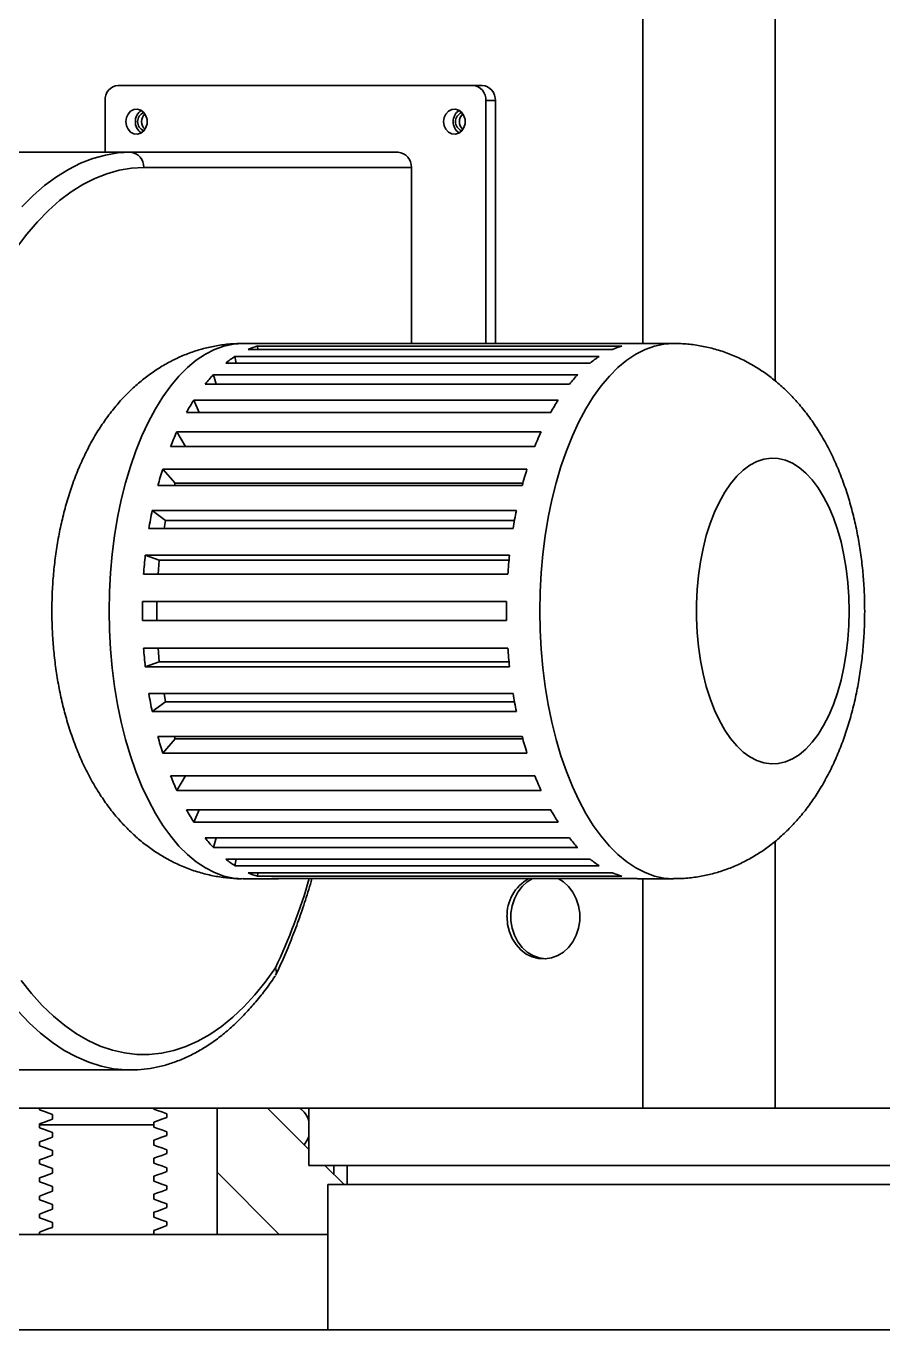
# Model space of a CAD drawing. Header units: millimetres. Extents: x -1052 to 3351, y 0 to 2015.
# Drawn here: x -366.35 to -363.04, y 1689.81 to 1694.85 of the extents above; entities that cross this region are included whole.
import ezdxf

# ---------------------------------------------------------------- set-up
doc = ezdxf.new("R2010")
doc.units = ezdxf.units.MM

msp = doc.modelspace()

# ---------------------------------------------------------------- linework, layer by layer
at = {"color": 7, "linetype": 'Continuous', "lineweight": 35}
for p, q in [((-363.9674, 1693.6227), (-363.9674, 1696.8769)), ((-363.9674, 1693.6227), (-363.9674, 1696.8769)), ((-363.4548, 1693.4772), (-363.4548, 1696.8769)), ((-363.4548, 1693.4772), (-363.4548, 1696.8769)), ((-365.9963, 1694.6212), (-364.6257, 1694.6212)), ((-365.9963, 1694.6212), (-364.6257, 1694.6212)), ((-364.6257, 1694.6212), (-364.5887, 1694.6212)), ((-364.6257, 1694.6212), (-364.5887, 1694.6212)), ((-366.0476, 1694.3623), (-366.0476, 1694.562)), ((-366.0476, 1694.3623), (-366.0476, 1694.562)), ((-364.5744, 1694.562), (-364.5744, 1693.6221)), ((-364.5374, 1694.562), (-364.5744, 1694.562)), ((-364.5744, 1694.562), (-364.5744, 1693.6221)), ((-364.5374, 1694.562), (-364.5744, 1694.562)), ((-364.5374, 1694.562), (-364.5374, 1693.6221)), ((-364.5374, 1694.562), (-364.5374, 1693.6221)), ((-366.7435, 1694.3623), (-365.9493, 1694.3623)), ((-366.7435, 1694.3623), (-365.9493, 1694.3623)), ((-365.9493, 1694.3623), (-364.9139, 1694.3623)), ((-365.9493, 1694.3623), (-364.9139, 1694.3623)), ((-364.8627, 1694.3032), (-365.8981, 1694.3032)), ((-364.8627, 1694.3032), (-365.8981, 1694.3032)), ((-364.8627, 1693.6221), (-364.8627, 1694.3032)), ((-364.8627, 1693.6221), (-364.8627, 1694.3032)), ((-365.3857, 1693.6227), (-365.5138, 1693.6227)), ((-365.3857, 1693.6227), (-365.5138, 1693.6227)), ((-364.0846, 1693.5999), (-365.4937, 1693.5999)), ((-364.0846, 1693.5999), (-365.4937, 1693.5999)), ((-365.4573, 1693.6128), (-364.0482, 1693.6128)), ((-365.4562, 1693.5999), (-365.4573, 1693.6128)), ((-365.4573, 1693.6128), (-364.0482, 1693.6128)), ((-365.4562, 1693.5999), (-365.4573, 1693.6128)), ((-363.9951, 1693.6221), (-365.4042, 1693.6221)), ((-363.9951, 1693.6221), (-365.4042, 1693.6221)), ((-363.8485, 1693.6227), (-363.9766, 1693.6227)), ((-363.8485, 1693.6227), (-363.9766, 1693.6227)), ((-364.1709, 1693.547), (-365.58, 1693.547)), ((-364.1709, 1693.547), (-365.58, 1693.547)), ((-365.5453, 1693.5723), (-364.1362, 1693.5723)), ((-365.5407, 1693.547), (-365.5453, 1693.5723)), ((-365.5453, 1693.5723), (-364.1362, 1693.5723)), ((-365.5407, 1693.547), (-365.5453, 1693.5723)), ((-365.6284, 1693.5019), (-364.2192, 1693.5019)), ((-365.6177, 1693.465), (-365.6284, 1693.5019)), ((-365.6284, 1693.5019), (-364.2192, 1693.5019)), ((-365.6177, 1693.465), (-365.6284, 1693.5019)), ((-364.2513, 1693.465), (-365.6604, 1693.465)), ((-364.2513, 1693.465), (-365.6604, 1693.465)), ((-365.7041, 1693.4038), (-364.295, 1693.4038)), ((-365.6841, 1693.3562), (-365.7041, 1693.4038)), ((-365.7041, 1693.4038), (-364.295, 1693.4038)), ((-365.6841, 1693.3562), (-365.7041, 1693.4038)), ((-364.3233, 1693.3562), (-365.7324, 1693.3562)), ((-364.3233, 1693.3562), (-365.7324, 1693.3562)), ((-365.7701, 1693.2808), (-364.361, 1693.2808)), ((-365.7364, 1693.2241), (-365.7701, 1693.2808)), ((-365.7701, 1693.2808), (-364.361, 1693.2808)), ((-365.7364, 1693.2241), (-365.7701, 1693.2808)), ((-364.3848, 1693.2241), (-365.7939, 1693.2241)), ((-364.3848, 1693.2241), (-365.7939, 1693.2241)), ((-365.8245, 1693.1367), (-364.4154, 1693.1367)), ((-365.7768, 1693.0816), (-365.8245, 1693.1367)), ((-365.8245, 1693.1367), (-364.4154, 1693.1367)), ((-365.7768, 1693.0816), (-365.8245, 1693.1367)), ((-364.4339, 1693.0727), (-365.843, 1693.0727)), ((-364.4339, 1693.0727), (-365.843, 1693.0727)), ((-365.7768, 1693.0816), (-365.7793, 1693.0727)), ((-365.7768, 1693.0816), (-365.7793, 1693.0727)), ((-364.4315, 1693.0816), (-365.7768, 1693.0816)), ((-364.4315, 1693.0816), (-365.7768, 1693.0816)), ((-365.8655, 1692.976), (-364.4564, 1692.976)), ((-365.8137, 1692.9383), (-365.8655, 1692.976)), ((-365.8655, 1692.976), (-364.4564, 1692.976)), ((-365.8137, 1692.9383), (-365.8655, 1692.976)), ((-365.8137, 1692.9383), (-365.8195, 1692.9065)), ((-365.8137, 1692.9383), (-365.8195, 1692.9065)), ((-364.4636, 1692.9383), (-365.8137, 1692.9383)), ((-364.4636, 1692.9383), (-365.8137, 1692.9383)), ((-364.4691, 1692.9065), (-365.8782, 1692.9065)), ((-364.4691, 1692.9065), (-365.8782, 1692.9065)), ((-365.892, 1692.8034), (-364.4829, 1692.8034)), ((-365.8377, 1692.7843), (-365.892, 1692.8034)), ((-365.892, 1692.8034), (-364.4829, 1692.8034)), ((-365.8377, 1692.7843), (-365.892, 1692.8034)), ((-365.8377, 1692.7843), (-365.8424, 1692.7306)), ((-365.8377, 1692.7843), (-365.8424, 1692.7306)), ((-364.4848, 1692.7843), (-365.8377, 1692.7843)), ((-364.4848, 1692.7843), (-365.8377, 1692.7843)), ((-364.4893, 1692.7306), (-365.8984, 1692.7306)), ((-364.4893, 1692.7306), (-365.8984, 1692.7306)), ((-365.9031, 1692.6243), (-364.494, 1692.6243)), ((-365.9031, 1692.6243), (-364.494, 1692.6243)), ((-365.8479, 1692.6243), (-365.8479, 1692.5503)), ((-365.8479, 1692.6243), (-365.8479, 1692.5503)), ((-364.494, 1692.5503), (-365.9031, 1692.5503)), ((-364.494, 1692.5503), (-365.9031, 1692.5503)), ((-365.8984, 1692.444), (-364.4893, 1692.444)), ((-365.8984, 1692.444), (-364.4893, 1692.444)), ((-365.8424, 1692.444), (-365.8377, 1692.3904)), ((-365.8424, 1692.444), (-365.8377, 1692.3904)), ((-365.8377, 1692.3904), (-365.892, 1692.3712)), ((-365.8377, 1692.3904), (-365.892, 1692.3712)), ((-364.4829, 1692.3712), (-365.892, 1692.3712)), ((-364.4829, 1692.3712), (-365.892, 1692.3712)), ((-365.8377, 1692.3904), (-364.4848, 1692.3904)), ((-365.8377, 1692.3904), (-364.4848, 1692.3904)), ((-365.8782, 1692.2681), (-364.4691, 1692.2681)), ((-365.8782, 1692.2681), (-364.4691, 1692.2681)), ((-365.8195, 1692.2681), (-365.8137, 1692.2364)), ((-365.8195, 1692.2681), (-365.8137, 1692.2364)), ((-365.8137, 1692.2364), (-365.8655, 1692.1986)), ((-365.8137, 1692.2364), (-365.8655, 1692.1986)), ((-365.8137, 1692.2364), (-364.4636, 1692.2364)), ((-365.8137, 1692.2364), (-364.4636, 1692.2364)), ((-364.4564, 1692.1986), (-365.8655, 1692.1986)), ((-364.4564, 1692.1986), (-365.8655, 1692.1986)), ((-365.843, 1692.102), (-364.4339, 1692.102)), ((-365.843, 1692.102), (-364.4339, 1692.102)), ((-365.7768, 1692.093), (-365.8245, 1692.0379)), ((-365.7768, 1692.093), (-365.8245, 1692.0379)), ((-365.7793, 1692.102), (-365.7768, 1692.093)), ((-365.7793, 1692.102), (-365.7768, 1692.093)), ((-365.7768, 1692.093), (-364.4315, 1692.093)), ((-365.7768, 1692.093), (-364.4315, 1692.093)), ((-364.4154, 1692.0379), (-365.8245, 1692.0379)), ((-364.4154, 1692.0379), (-365.8245, 1692.0379)), ((-365.7939, 1691.9505), (-364.3848, 1691.9505)), ((-365.7939, 1691.9505), (-364.3848, 1691.9505)), ((-365.7364, 1691.9505), (-365.7701, 1691.8938)), ((-365.7364, 1691.9505), (-365.7701, 1691.8938)), ((-364.361, 1691.8938), (-365.7701, 1691.8938)), ((-364.361, 1691.8938), (-365.7701, 1691.8938)), ((-365.7324, 1691.8184), (-364.3233, 1691.8184)), ((-365.7324, 1691.8184), (-364.3233, 1691.8184)), ((-365.6841, 1691.8184), (-365.7041, 1691.7709)), ((-365.6841, 1691.8184), (-365.7041, 1691.7709)), ((-364.295, 1691.7709), (-365.7041, 1691.7709)), ((-364.295, 1691.7709), (-365.7041, 1691.7709)), ((-365.6604, 1691.7097), (-364.2513, 1691.7097)), ((-365.6604, 1691.7097), (-364.2513, 1691.7097)), ((-365.6177, 1691.7097), (-365.6284, 1691.6727)), ((-365.6177, 1691.7097), (-365.6284, 1691.6727)), ((-364.2192, 1691.6727), (-365.6284, 1691.6727)), ((-364.2192, 1691.6727), (-365.6284, 1691.6727)), ((-363.4548, 1690.6644), (-363.4548, 1691.6974)), ((-363.4548, 1690.6644), (-363.4548, 1691.6974)), ((-365.58, 1691.6276), (-364.1709, 1691.6276)), ((-365.58, 1691.6276), (-364.1709, 1691.6276)), ((-365.5407, 1691.6276), (-365.5453, 1691.6023)), ((-365.5407, 1691.6276), (-365.5453, 1691.6023)), ((-364.1362, 1691.6023), (-365.5453, 1691.6023)), ((-364.1362, 1691.6023), (-365.5453, 1691.6023)), ((-365.4937, 1691.5747), (-364.0846, 1691.5747)), ((-365.4937, 1691.5747), (-364.0846, 1691.5747)), ((-365.4562, 1691.5747), (-365.4573, 1691.5618)), ((-365.4562, 1691.5747), (-365.4573, 1691.5618)), ((-364.0482, 1691.5618), (-365.4573, 1691.5618)), ((-364.0482, 1691.5618), (-365.4573, 1691.5618)), ((-365.5138, 1691.5519), (-365.3857, 1691.5519)), ((-365.5138, 1691.5519), (-365.3857, 1691.5519)), ((-365.4042, 1691.5525), (-363.9951, 1691.5525)), ((-365.4042, 1691.5525), (-363.9951, 1691.5525)), ((-363.9766, 1691.5519), (-363.8485, 1691.5519)), ((-363.9766, 1691.5519), (-363.8485, 1691.5519)), ((-363.9674, 1690.6644), (-363.9674, 1691.5519)), ((-363.9674, 1690.6644), (-363.9674, 1691.5519)), ((-366.7435, 1690.8123), (-365.9493, 1690.8123)), ((-366.7435, 1690.8123), (-365.9493, 1690.8123)), ((-363.9674, 1690.6644), (-366.5807, 1690.6644)), ((-363.9674, 1690.6644), (-366.5807, 1690.6644)), ((-366.3014, 1690.6584), (-366.3014, 1690.6644)), ((-366.3014, 1690.6584), (-366.3014, 1690.6644)), ((-365.8583, 1690.6644), (-365.8583, 1690.6609)), ((-365.8583, 1690.6644), (-365.8583, 1690.6609)), ((-365.6142, 1690.1762), (-365.6142, 1690.6644)), ((-365.6142, 1690.1762), (-365.6142, 1690.6644)), ((-365.4186, 1690.6644), (-365.2592, 1690.505)), ((-365.4186, 1690.6644), (-365.2592, 1690.505)), ((-365.4153, 1690.6644), (-365.4172, 1690.6629)), ((-365.4153, 1690.6644), (-365.4172, 1690.6629)), ((-365.2592, 1690.6644), (-365.2592, 1690.4425)), ((-365.2592, 1690.6644), (-365.2592, 1690.4425)), ((-363.4548, 1690.6644), (-363.9674, 1690.6644)), ((-363.4548, 1690.6644), (-363.9674, 1690.6644)), ((-361.9845, 1690.6644), (-363.4548, 1690.6644)), ((-361.9845, 1690.6644), (-363.4548, 1690.6644)), ((-366.3014, 1690.5887), (-366.3014, 1690.6033)), ((-366.3014, 1690.5887), (-366.3014, 1690.6033)), ((-366.2515, 1690.6215), (-366.2515, 1690.6402)), ((-366.2515, 1690.6215), (-366.2515, 1690.6402)), ((-365.8583, 1690.6099), (-365.8583, 1690.5912)), ((-365.8583, 1690.6099), (-365.8583, 1690.5912)), ((-365.8084, 1690.6428), (-365.8084, 1690.6281)), ((-365.8084, 1690.6428), (-365.8084, 1690.6281)), ((-365.8583, 1690.6001), (-366.3014, 1690.6001)), ((-365.8583, 1690.6001), (-366.3014, 1690.6001)), ((-366.2515, 1690.5518), (-366.2515, 1690.5705)), ((-366.2515, 1690.5518), (-366.2515, 1690.5705)), ((-365.8084, 1690.5731), (-365.8084, 1690.5584)), ((-365.8084, 1690.5731), (-365.8084, 1690.5584)), ((-366.3014, 1690.519), (-366.3014, 1690.5336)), ((-366.3014, 1690.519), (-366.3014, 1690.5336)), ((-366.2515, 1690.4821), (-366.2515, 1690.5008)), ((-366.2515, 1690.4821), (-366.2515, 1690.5008)), ((-365.8583, 1690.5402), (-365.8583, 1690.5215)), ((-365.8583, 1690.5402), (-365.8583, 1690.5215)), ((-365.8084, 1690.5034), (-365.8084, 1690.4887)), ((-365.8084, 1690.5034), (-365.8084, 1690.4887)), ((-366.3014, 1690.4492), (-366.3014, 1690.4639)), ((-366.3014, 1690.4492), (-366.3014, 1690.4639)), ((-365.8583, 1690.4705), (-365.8583, 1690.4518)), ((-365.8583, 1690.4705), (-365.8583, 1690.4518)), ((-366.2515, 1690.4124), (-366.2515, 1690.4311)), ((-366.2515, 1690.4124), (-366.2515, 1690.4311)), ((-365.8583, 1690.4008), (-365.8583, 1690.3821)), ((-365.8583, 1690.4008), (-365.8583, 1690.3821)), ((-365.8084, 1690.4337), (-365.8084, 1690.419)), ((-365.8084, 1690.4337), (-365.8084, 1690.419)), ((-365.3743, 1690.1762), (-365.6142, 1690.4162)), ((-365.3743, 1690.1762), (-365.6142, 1690.4162)), ((-362.5967, 1690.4425), (-365.2592, 1690.4425)), ((-362.5967, 1690.4425), (-365.2592, 1690.4425)), ((-365.1968, 1690.4425), (-365.1228, 1690.3685)), ((-365.1968, 1690.4425), (-365.1228, 1690.3685)), ((-365.1621, 1690.4078), (-365.1621, 1690.4425)), ((-365.1621, 1690.4078), (-365.1621, 1690.4425)), ((-365.1113, 1690.4425), (-365.1113, 1690.3685)), ((-365.1113, 1690.4425), (-365.1113, 1690.3685)), ((-366.3014, 1690.3795), (-366.3014, 1690.3942)), ((-366.3014, 1690.3795), (-366.3014, 1690.3942)), ((-366.2515, 1690.3427), (-366.2515, 1690.3614)), ((-366.2515, 1690.3427), (-366.2515, 1690.3614)), ((-365.8084, 1690.364), (-365.8084, 1690.3493)), ((-365.8084, 1690.364), (-365.8084, 1690.3493)), ((-365.1853, 1690.3685), (-365.1853, 1689.8064)), ((-362.6707, 1690.3685), (-365.1853, 1690.3685)), ((-365.1853, 1690.3685), (-365.1853, 1689.8064)), ((-362.6707, 1690.3685), (-365.1853, 1690.3685)), ((-366.3014, 1690.3098), (-366.3014, 1690.3245)), ((-366.3014, 1690.3098), (-366.3014, 1690.3245)), ((-365.8583, 1690.3311), (-365.8583, 1690.3124)), ((-365.8583, 1690.3311), (-365.8583, 1690.3124)), ((-366.3014, 1690.2401), (-366.3014, 1690.2548)), ((-366.3014, 1690.2401), (-366.3014, 1690.2548)), ((-366.2515, 1690.273), (-366.2515, 1690.2917)), ((-366.2515, 1690.273), (-366.2515, 1690.2917)), ((-365.8583, 1690.2614), (-365.8583, 1690.2427)), ((-365.8583, 1690.2614), (-365.8583, 1690.2427)), ((-365.8084, 1690.2943), (-365.8084, 1690.2796)), ((-365.8084, 1690.2943), (-365.8084, 1690.2796)), ((-366.2515, 1690.2033), (-366.2515, 1690.222)), ((-366.2515, 1690.2033), (-366.2515, 1690.222)), ((-365.8084, 1690.2245), (-365.8084, 1690.2099)), ((-365.8084, 1690.2245), (-365.8084, 1690.2099)), ((-365.1853, 1690.1762), (-368.0697, 1690.1762)), ((-365.1853, 1690.1762), (-368.0697, 1690.1762)), ((-366.3014, 1690.1762), (-366.3014, 1690.1851)), ((-366.3014, 1690.1762), (-366.3014, 1690.1851)), ((-365.8583, 1690.1917), (-365.8583, 1690.1762)), ((-365.8583, 1690.1917), (-365.8583, 1690.1762)), ((-359.7863, 1689.8064), (-368.0697, 1689.8064)), ((-359.7863, 1689.8064), (-368.0697, 1689.8064))]:
    msp.add_line(p, q, dxfattribs=at)
for points in [[(-365.9675, 1694.4807), (-365.9653, 1694.4963), (-365.9587, 1694.5102), (-365.9487, 1694.5209), (-365.9361, 1694.5273), (-365.9225, 1694.5286), (-365.9092, 1694.5247), (-365.8977, 1694.516), (-365.8893, 1694.5035), (-365.8848, 1694.4886), (-365.8848, 1694.4727), (-365.8893, 1694.4578), (-365.8977, 1694.4453), (-365.9092, 1694.4366), (-365.9225, 1694.4328), (-365.9361, 1694.4341), (-365.9487, 1694.4404), (-365.9587, 1694.4511), (-365.9653, 1694.4651), (-365.9675, 1694.4807)], [(-365.9675, 1694.4807), (-365.9653, 1694.4963), (-365.9587, 1694.5102), (-365.9487, 1694.5209), (-365.9361, 1694.5273), (-365.9225, 1694.5286), (-365.9092, 1694.5247), (-365.8977, 1694.516), (-365.8893, 1694.5035), (-365.8848, 1694.4886), (-365.8848, 1694.4727), (-365.8893, 1694.4578), (-365.8977, 1694.4453), (-365.9092, 1694.4366), (-365.9225, 1694.4328), (-365.9361, 1694.4341), (-365.9487, 1694.4404), (-365.9587, 1694.4511), (-365.9653, 1694.4651), (-365.9675, 1694.4807)], [(-364.7378, 1694.4807), (-364.7355, 1694.4963), (-364.729, 1694.5102), (-364.7189, 1694.5209), (-364.7063, 1694.5273), (-364.6927, 1694.5286), (-364.6794, 1694.5247), (-364.6679, 1694.516), (-364.6595, 1694.5035), (-364.6551, 1694.4886), (-364.6551, 1694.4727), (-364.6595, 1694.4578), (-364.6679, 1694.4453), (-364.6794, 1694.4366), (-364.6927, 1694.4328), (-364.7063, 1694.4341), (-364.7189, 1694.4404), (-364.729, 1694.4511), (-364.7355, 1694.4651), (-364.7378, 1694.4807)], [(-364.7378, 1694.4807), (-364.7355, 1694.4963), (-364.729, 1694.5102), (-364.7189, 1694.5209), (-364.7063, 1694.5273), (-364.6927, 1694.5286), (-364.6794, 1694.5247), (-364.6679, 1694.516), (-364.6595, 1694.5035), (-364.6551, 1694.4886), (-364.6551, 1694.4727), (-364.6595, 1694.4578), (-364.6679, 1694.4453), (-364.6794, 1694.4366), (-364.6927, 1694.4328), (-364.7063, 1694.4341), (-364.7189, 1694.4404), (-364.729, 1694.4511), (-364.7355, 1694.4651), (-364.7378, 1694.4807)], [(-366.3694, 1694.1509), (-366.326, 1694.1945), (-366.2814, 1694.2334), (-366.2358, 1694.2673), (-366.1894, 1694.2961), (-366.1423, 1694.3199), (-366.0945, 1694.3384), (-366.0464, 1694.3517), (-365.9979, 1694.3597), (-365.9493, 1694.3623)], [(-366.3694, 1694.1509), (-366.326, 1694.1945), (-366.2814, 1694.2334), (-366.2358, 1694.2673), (-366.1894, 1694.2961), (-366.1423, 1694.3199), (-366.0945, 1694.3384), (-366.0464, 1694.3517), (-365.9979, 1694.3597), (-365.9493, 1694.3623)], [(-365.8981, 1694.3032), (-365.9457, 1694.3005), (-365.9932, 1694.2926), (-366.0404, 1694.2794), (-366.0872, 1694.261), (-366.1333, 1694.2374), (-366.1788, 1694.2087), (-366.2234, 1694.1751), (-366.2669, 1694.1365), (-366.3094, 1694.0931), (-366.3505, 1694.0451), (-366.3903, 1693.9927)], [(-365.8981, 1694.3032), (-365.9457, 1694.3005), (-365.9932, 1694.2926), (-366.0404, 1694.2794), (-366.0872, 1694.261), (-366.1333, 1694.2374), (-366.1788, 1694.2087), (-366.2234, 1694.1751), (-366.2669, 1694.1365), (-366.3094, 1694.0931), (-366.3505, 1694.0451), (-366.3903, 1693.9927)], [(-365.5138, 1693.6227), (-365.5507, 1693.6201), (-365.5875, 1693.6122), (-365.6238, 1693.5991), (-365.6596, 1693.5808), (-365.6947, 1693.5575), (-365.7288, 1693.5292), (-365.7619, 1693.4961), (-365.7937, 1693.4584), (-365.824, 1693.4162), (-365.8528, 1693.3698), (-365.8799, 1693.3195), (-365.905, 1693.2654), (-365.9282, 1693.2078), (-365.9493, 1693.1471), (-365.9682, 1693.0835), (-365.9847, 1693.0174), (-365.9989, 1692.9492), (-366.0105, 1692.879), (-366.0197, 1692.8074), (-366.0262, 1692.7347), (-366.0302, 1692.6612), (-366.0315, 1692.5873), (-366.0302, 1692.5134), (-366.0262, 1692.44), (-366.0197, 1692.3672), (-366.0105, 1692.2956), (-365.9989, 1692.2255), (-365.9847, 1692.1572), (-365.9682, 1692.0911), (-365.9493, 1692.0275), (-365.9282, 1691.9668), (-365.905, 1691.9092), (-365.8799, 1691.8552), (-365.8528, 1691.8048), (-365.824, 1691.7584), (-365.7937, 1691.7163), (-365.7619, 1691.6785), (-365.7288, 1691.6455), (-365.6947, 1691.6172), (-365.6596, 1691.5938), (-365.6238, 1691.5755), (-365.5875, 1691.5624), (-365.5507, 1691.5545), (-365.5138, 1691.5519)], [(-365.5138, 1693.6227), (-365.5507, 1693.6201), (-365.5875, 1693.6122), (-365.6238, 1693.5991), (-365.6596, 1693.5808), (-365.6947, 1693.5575), (-365.7288, 1693.5292), (-365.7619, 1693.4961), (-365.7937, 1693.4584), (-365.824, 1693.4162), (-365.8528, 1693.3698), (-365.8799, 1693.3195), (-365.905, 1693.2654), (-365.9282, 1693.2078), (-365.9493, 1693.1471), (-365.9682, 1693.0835), (-365.9847, 1693.0174), (-365.9989, 1692.9492), (-366.0105, 1692.879), (-366.0197, 1692.8074), (-366.0262, 1692.7347), (-366.0302, 1692.6612), (-366.0315, 1692.5873), (-366.0302, 1692.5134), (-366.0262, 1692.44), (-366.0197, 1692.3672), (-366.0105, 1692.2956), (-365.9989, 1692.2255), (-365.9847, 1692.1572), (-365.9682, 1692.0911), (-365.9493, 1692.0275), (-365.9282, 1691.9668), (-365.905, 1691.9092), (-365.8799, 1691.8552), (-365.8528, 1691.8048), (-365.824, 1691.7584), (-365.7937, 1691.7163), (-365.7619, 1691.6785), (-365.7288, 1691.6455), (-365.6947, 1691.6172), (-365.6596, 1691.5938), (-365.6238, 1691.5755), (-365.5875, 1691.5624), (-365.5507, 1691.5545), (-365.5138, 1691.5519)], [(-363.8484, 1691.5519), (-363.8485, 1691.5519), (-363.8854, 1691.5545), (-363.9221, 1691.5624), (-363.9585, 1691.5755), (-363.9943, 1691.5938), (-364.0294, 1691.6172), (-364.0635, 1691.6455), (-364.0966, 1691.6785), (-364.1284, 1691.7163), (-364.1587, 1691.7584), (-364.1875, 1691.8048), (-364.2145, 1691.8552), (-364.2397, 1691.9092), (-364.2629, 1691.9668), (-364.284, 1692.0275), (-364.3029, 1692.0911), (-364.3194, 1692.1572), (-364.3335, 1692.2255), (-364.3452, 1692.2956), (-364.3544, 1692.3672), (-364.3609, 1692.44), (-364.3649, 1692.5134), (-364.3662, 1692.5873), (-364.3649, 1692.6612), (-364.3609, 1692.7347), (-364.3544, 1692.8074), (-364.3452, 1692.879), (-364.3335, 1692.9492), (-364.3194, 1693.0174), (-364.3029, 1693.0835), (-364.284, 1693.1471), (-364.2629, 1693.2078), (-364.2397, 1693.2654), (-364.2145, 1693.3195), (-364.1875, 1693.3698), (-364.1587, 1693.4162), (-364.1284, 1693.4584), (-364.0966, 1693.4961), (-364.0635, 1693.5292), (-364.0294, 1693.5575), (-363.9943, 1693.5808), (-363.9585, 1693.5991), (-363.9221, 1693.6122), (-363.8854, 1693.6201), (-363.8485, 1693.6227)], [(-363.8484, 1691.5519), (-363.8485, 1691.5519), (-363.8854, 1691.5545), (-363.9221, 1691.5624), (-363.9585, 1691.5755), (-363.9943, 1691.5938), (-364.0294, 1691.6172), (-364.0635, 1691.6455), (-364.0966, 1691.6785), (-364.1284, 1691.7163), (-364.1587, 1691.7584), (-364.1875, 1691.8048), (-364.2145, 1691.8552), (-364.2397, 1691.9092), (-364.2629, 1691.9668), (-364.284, 1692.0275), (-364.3029, 1692.0911), (-364.3194, 1692.1572), (-364.3335, 1692.2255), (-364.3452, 1692.2956), (-364.3544, 1692.3672), (-364.3609, 1692.44), (-364.3649, 1692.5134), (-364.3662, 1692.5873), (-364.3649, 1692.6612), (-364.3609, 1692.7347), (-364.3544, 1692.8074), (-364.3452, 1692.879), (-364.3335, 1692.9492), (-364.3194, 1693.0174), (-364.3029, 1693.0835), (-364.284, 1693.1471), (-364.2629, 1693.2078), (-364.2397, 1693.2654), (-364.2145, 1693.3195), (-364.1875, 1693.3698), (-364.1587, 1693.4162), (-364.1284, 1693.4584), (-364.0966, 1693.4961), (-364.0635, 1693.5292), (-364.0294, 1693.5575), (-363.9943, 1693.5808), (-363.9585, 1693.5991), (-363.9221, 1693.6122), (-363.8854, 1693.6201), (-363.8485, 1693.6227)], [(-363.1683, 1692.5873), (-363.1696, 1692.6427), (-363.1735, 1692.6976), (-363.18, 1692.7516), (-363.1889, 1692.8041), (-363.2003, 1692.8547), (-363.2139, 1692.9029), (-363.2298, 1692.9484), (-363.2478, 1692.9907), (-363.2676, 1693.0295), (-363.2892, 1693.0643), (-363.3123, 1693.095), (-363.3367, 1693.1212), (-363.3623, 1693.1428), (-363.3887, 1693.1594), (-363.4158, 1693.171), (-363.4434, 1693.1775), (-363.4711, 1693.1788), (-363.4988, 1693.1749), (-363.5261, 1693.1659), (-363.5529, 1693.1517), (-363.579, 1693.1326), (-363.604, 1693.1087), (-363.6278, 1693.0802), (-363.6502, 1693.0474), (-363.6709, 1693.0106), (-363.6898, 1692.97), (-363.7067, 1692.926), (-363.7215, 1692.8791), (-363.734, 1692.8297), (-363.7442, 1692.778), (-363.7519, 1692.7248), (-363.7571, 1692.6703), (-363.7597, 1692.615), (-363.7597, 1692.5596), (-363.7571, 1692.5044), (-363.7519, 1692.4499), (-363.7442, 1692.3966), (-363.734, 1692.345), (-363.7215, 1692.2955), (-363.7067, 1692.2486), (-363.6898, 1692.2046), (-363.6709, 1692.1641), (-363.6502, 1692.1272), (-363.6278, 1692.0944), (-363.604, 1692.0659), (-363.579, 1692.042), (-363.5529, 1692.0229), (-363.5261, 1692.0088), (-363.4988, 1691.9997), (-363.4711, 1691.9958), (-363.4434, 1691.9971), (-363.4158, 1692.0036), (-363.3887, 1692.0152), (-363.3623, 1692.0318), (-363.3367, 1692.0534), (-363.3123, 1692.0796), (-363.2892, 1692.1103), (-363.2676, 1692.1451), (-363.2478, 1692.1839), (-363.2298, 1692.2262), (-363.2139, 1692.2717), (-363.2003, 1692.3199), (-363.1889, 1692.3705), (-363.18, 1692.423), (-363.1735, 1692.477), (-363.1696, 1692.5319), (-363.1683, 1692.5873)], [(-363.1683, 1692.5873), (-363.1696, 1692.6427), (-363.1735, 1692.6976), (-363.18, 1692.7516), (-363.1889, 1692.8041), (-363.2003, 1692.8547), (-363.2139, 1692.9029), (-363.2298, 1692.9484), (-363.2478, 1692.9907), (-363.2676, 1693.0295), (-363.2892, 1693.0643), (-363.3123, 1693.095), (-363.3367, 1693.1212), (-363.3623, 1693.1428), (-363.3887, 1693.1594), (-363.4158, 1693.171), (-363.4434, 1693.1775), (-363.4711, 1693.1788), (-363.4988, 1693.1749), (-363.5261, 1693.1659), (-363.5529, 1693.1517), (-363.579, 1693.1326), (-363.604, 1693.1087), (-363.6278, 1693.0802), (-363.6502, 1693.0474), (-363.6709, 1693.0106), (-363.6898, 1692.97), (-363.7067, 1692.926), (-363.7215, 1692.8791), (-363.734, 1692.8297), (-363.7442, 1692.778), (-363.7519, 1692.7248), (-363.7571, 1692.6703), (-363.7597, 1692.615), (-363.7597, 1692.5596), (-363.7571, 1692.5044), (-363.7519, 1692.4499), (-363.7442, 1692.3966), (-363.734, 1692.345), (-363.7215, 1692.2955), (-363.7067, 1692.2486), (-363.6898, 1692.2046), (-363.6709, 1692.1641), (-363.6502, 1692.1272), (-363.6278, 1692.0944), (-363.604, 1692.0659), (-363.579, 1692.042), (-363.5529, 1692.0229), (-363.5261, 1692.0088), (-363.4988, 1691.9997), (-363.4711, 1691.9958), (-363.4434, 1691.9971), (-363.4158, 1692.0036), (-363.3887, 1692.0152), (-363.3623, 1692.0318), (-363.3367, 1692.0534), (-363.3123, 1692.0796), (-363.2892, 1692.1103), (-363.2676, 1692.1451), (-363.2478, 1692.1839), (-363.2298, 1692.2262), (-363.2139, 1692.2717), (-363.2003, 1692.3199), (-363.1889, 1692.3705), (-363.18, 1692.423), (-363.1735, 1692.477), (-363.1696, 1692.5319), (-363.1683, 1692.5873)], [(-364.4926, 1691.404), (-364.4904, 1691.3749), (-364.4836, 1691.3468), (-364.4727, 1691.3205), (-364.4578, 1691.2969), (-364.4396, 1691.2768), (-364.4185, 1691.2607), (-364.3952, 1691.2492), (-364.3706, 1691.2427), (-364.3454, 1691.2414), (-364.3203, 1691.2453), (-364.2963, 1691.2543), (-364.2741, 1691.2682), (-364.2543, 1691.2864), (-364.2377, 1691.3083), (-364.2247, 1691.3334), (-364.2159, 1691.3607), (-364.2114, 1691.3894), (-364.2114, 1691.4185), (-364.2159, 1691.4473), (-364.2247, 1691.4746), (-364.2377, 1691.4996), (-364.2543, 1691.5216), (-364.2741, 1691.5398), (-364.2943, 1691.5525)], [(-364.4926, 1691.404), (-364.4904, 1691.3749), (-364.4836, 1691.3468), (-364.4727, 1691.3205), (-364.4578, 1691.2969), (-364.4396, 1691.2768), (-364.4185, 1691.2607), (-364.3952, 1691.2492), (-364.3706, 1691.2427), (-364.3454, 1691.2414), (-364.3203, 1691.2453), (-364.2963, 1691.2543), (-364.2741, 1691.2682), (-364.2543, 1691.2864), (-364.2377, 1691.3083), (-364.2247, 1691.3334), (-364.2159, 1691.3607), (-364.2114, 1691.3894), (-364.2114, 1691.4185), (-364.2159, 1691.4473), (-364.2247, 1691.4746), (-364.2377, 1691.4996), (-364.2543, 1691.5216), (-364.2741, 1691.5398), (-364.2943, 1691.5525)], [(-364.3443, 1691.2415), (-364.3683, 1691.2453), (-364.3923, 1691.2543), (-364.4145, 1691.2682), (-364.4343, 1691.2864), (-364.4509, 1691.3083), (-364.4639, 1691.3334), (-364.4727, 1691.3607), (-364.4773, 1691.3894), (-364.4773, 1691.4185), (-364.4727, 1691.4473), (-364.4639, 1691.4746), (-364.4509, 1691.4996), (-364.4343, 1691.5216), (-364.4145, 1691.5398), (-364.3943, 1691.5525)], [(-364.3443, 1691.2415), (-364.3683, 1691.2453), (-364.3923, 1691.2543), (-364.4145, 1691.2682), (-364.4343, 1691.2864), (-364.4509, 1691.3083), (-364.4639, 1691.3334), (-364.4727, 1691.3607), (-364.4773, 1691.3894), (-364.4773, 1691.4185), (-364.4727, 1691.4473), (-364.4639, 1691.4746), (-364.4509, 1691.4996), (-364.4343, 1691.5216), (-364.4145, 1691.5398), (-364.3943, 1691.5525)], [(-366.3727, 1691.158), (-366.3323, 1691.1075), (-366.2906, 1691.0615), (-366.2476, 1691.0203), (-366.2035, 1690.9839), (-366.1586, 1690.9525), (-366.1128, 1690.9261), (-366.0663, 1690.9048), (-366.0194, 1690.8887), (-365.972, 1690.8778), (-365.9244, 1690.8723), (-365.8768, 1690.872), (-365.8292, 1690.877), (-365.7818, 1690.8873), (-365.7348, 1690.9028), (-365.6883, 1690.9235), (-365.6424, 1690.9494), (-365.5974, 1690.9803), (-365.5532, 1691.0162), (-365.5101, 1691.0569), (-365.4682, 1691.1024), (-365.4277, 1691.1524), (-365.3886, 1691.2068)], [(-366.3727, 1691.158), (-366.3323, 1691.1075), (-366.2906, 1691.0615), (-366.2476, 1691.0203), (-366.2035, 1690.9839), (-366.1586, 1690.9525), (-366.1128, 1690.9261), (-366.0663, 1690.9048), (-366.0194, 1690.8887), (-365.972, 1690.8778), (-365.9244, 1690.8723), (-365.8768, 1690.872), (-365.8292, 1690.877), (-365.7818, 1690.8873), (-365.7348, 1690.9028), (-365.6883, 1690.9235), (-365.6424, 1690.9494), (-365.5974, 1690.9803), (-365.5532, 1691.0162), (-365.5101, 1691.0569), (-365.4682, 1691.1024), (-365.4277, 1691.1524), (-365.3886, 1691.2068)], [(-365.9504, 1690.8123), (-365.966, 1690.8126), (-366.0145, 1690.8171), (-366.0629, 1690.8269), (-366.1109, 1690.842), (-366.1585, 1690.8623), (-366.2054, 1690.8878), (-366.2515, 1690.9184), (-366.2968, 1690.954), (-366.341, 1690.9945), (-366.384, 1691.0397)], [(-365.9504, 1690.8123), (-365.966, 1690.8126), (-366.0145, 1690.8171), (-366.0629, 1690.8269), (-366.1109, 1690.842), (-366.1585, 1690.8623), (-366.2054, 1690.8878), (-366.2515, 1690.9184), (-366.2968, 1690.954), (-366.341, 1690.9945), (-366.384, 1691.0397)], [(-366.2515, 1690.6402), (-366.2655, 1690.6453), (-366.2823, 1690.6514), (-366.3014, 1690.6584)], [(-366.2515, 1690.6402), (-366.2655, 1690.6453), (-366.2823, 1690.6514), (-366.3014, 1690.6584)], [(-365.8583, 1690.6609), (-365.8443, 1690.6558), (-365.8275, 1690.6497), (-365.8084, 1690.6428)], [(-365.8583, 1690.6609), (-365.8443, 1690.6558), (-365.8275, 1690.6497), (-365.8084, 1690.6428)], [(-366.3014, 1690.6033), (-366.2823, 1690.6103), (-366.2655, 1690.6164), (-366.2515, 1690.6215)], [(-366.3014, 1690.6033), (-366.2823, 1690.6103), (-366.2655, 1690.6164), (-366.2515, 1690.6215)], [(-365.8084, 1690.6281), (-365.8275, 1690.6212), (-365.8443, 1690.615), (-365.8583, 1690.6099)], [(-365.8084, 1690.6281), (-365.8275, 1690.6212), (-365.8443, 1690.615), (-365.8583, 1690.6099)], [(-366.2515, 1690.5705), (-366.2655, 1690.5756), (-366.2823, 1690.5817), (-366.3014, 1690.5887)], [(-366.2515, 1690.5705), (-366.2655, 1690.5756), (-366.2823, 1690.5817), (-366.3014, 1690.5887)], [(-366.3014, 1690.5336), (-366.2823, 1690.5406), (-366.2655, 1690.5467), (-366.2515, 1690.5518)], [(-366.3014, 1690.5336), (-366.2823, 1690.5406), (-366.2655, 1690.5467), (-366.2515, 1690.5518)], [(-365.8583, 1690.5912), (-365.8443, 1690.5861), (-365.8275, 1690.58), (-365.8084, 1690.5731)], [(-365.8583, 1690.5912), (-365.8443, 1690.5861), (-365.8275, 1690.58), (-365.8084, 1690.5731)], [(-365.8084, 1690.5584), (-365.8275, 1690.5515), (-365.8443, 1690.5453), (-365.8583, 1690.5402)], [(-365.8084, 1690.5584), (-365.8275, 1690.5515), (-365.8443, 1690.5453), (-365.8583, 1690.5402)], [(-365.2768, 1690.5225), (-365.2651, 1690.5405), (-365.2592, 1690.555)], [(-365.2768, 1690.5225), (-365.2651, 1690.5405), (-365.2592, 1690.555)], [(-366.2515, 1690.5008), (-366.2655, 1690.5059), (-366.2823, 1690.512), (-366.3014, 1690.519)], [(-366.2515, 1690.5008), (-366.2655, 1690.5059), (-366.2823, 1690.512), (-366.3014, 1690.519)], [(-365.8583, 1690.5215), (-365.8443, 1690.5164), (-365.8275, 1690.5103), (-365.8084, 1690.5034)], [(-365.8583, 1690.5215), (-365.8443, 1690.5164), (-365.8275, 1690.5103), (-365.8084, 1690.5034)], [(-366.3014, 1690.4639), (-366.2823, 1690.4709), (-366.2655, 1690.477), (-366.2515, 1690.4821)], [(-366.3014, 1690.4639), (-366.2823, 1690.4709), (-366.2655, 1690.477), (-366.2515, 1690.4821)], [(-365.8084, 1690.4887), (-365.8275, 1690.4818), (-365.8443, 1690.4756), (-365.8583, 1690.4705)], [(-365.8084, 1690.4887), (-365.8275, 1690.4818), (-365.8443, 1690.4756), (-365.8583, 1690.4705)], [(-365.8583, 1690.4518), (-365.8443, 1690.4467), (-365.8275, 1690.4406), (-365.8084, 1690.4337)], [(-365.8583, 1690.4518), (-365.8443, 1690.4467), (-365.8275, 1690.4406), (-365.8084, 1690.4337)], [(-366.2515, 1690.4311), (-366.2655, 1690.4362), (-366.2823, 1690.4423), (-366.3014, 1690.4492)], [(-366.2515, 1690.4311), (-366.2655, 1690.4362), (-366.2823, 1690.4423), (-366.3014, 1690.4492)], [(-366.3014, 1690.3942), (-366.2823, 1690.4012), (-366.2655, 1690.4073), (-366.2515, 1690.4124)], [(-366.3014, 1690.3942), (-366.2823, 1690.4012), (-366.2655, 1690.4073), (-366.2515, 1690.4124)], [(-365.8084, 1690.419), (-365.8275, 1690.412), (-365.8443, 1690.4059), (-365.8583, 1690.4008)], [(-365.8084, 1690.419), (-365.8275, 1690.412), (-365.8443, 1690.4059), (-365.8583, 1690.4008)], [(-366.2515, 1690.3614), (-366.2655, 1690.3665), (-366.2823, 1690.3726), (-366.3014, 1690.3795)], [(-366.2515, 1690.3614), (-366.2655, 1690.3665), (-366.2823, 1690.3726), (-366.3014, 1690.3795)], [(-365.8583, 1690.3821), (-365.8443, 1690.377), (-365.8275, 1690.3709), (-365.8084, 1690.364)], [(-365.8583, 1690.3821), (-365.8443, 1690.377), (-365.8275, 1690.3709), (-365.8084, 1690.364)], [(-365.8084, 1690.3493), (-365.8275, 1690.3423), (-365.8443, 1690.3362), (-365.8583, 1690.3311)], [(-365.8084, 1690.3493), (-365.8275, 1690.3423), (-365.8443, 1690.3362), (-365.8583, 1690.3311)], [(-366.3014, 1690.3245), (-366.2823, 1690.3315), (-366.2655, 1690.3376), (-366.2515, 1690.3427)], [(-366.3014, 1690.3245), (-366.2823, 1690.3315), (-366.2655, 1690.3376), (-366.2515, 1690.3427)], [(-366.2515, 1690.2917), (-366.2655, 1690.2968), (-366.2823, 1690.3029), (-366.3014, 1690.3098)], [(-366.2515, 1690.2917), (-366.2655, 1690.2968), (-366.2823, 1690.3029), (-366.3014, 1690.3098)], [(-365.8583, 1690.3124), (-365.8443, 1690.3073), (-365.8275, 1690.3012), (-365.8084, 1690.2943)], [(-365.8583, 1690.3124), (-365.8443, 1690.3073), (-365.8275, 1690.3012), (-365.8084, 1690.2943)], [(-366.3014, 1690.2548), (-366.2823, 1690.2618), (-366.2655, 1690.2679), (-366.2515, 1690.273)], [(-366.3014, 1690.2548), (-366.2823, 1690.2618), (-366.2655, 1690.2679), (-366.2515, 1690.273)], [(-365.8084, 1690.2796), (-365.8275, 1690.2726), (-365.8443, 1690.2665), (-365.8583, 1690.2614)], [(-365.8084, 1690.2796), (-365.8275, 1690.2726), (-365.8443, 1690.2665), (-365.8583, 1690.2614)], [(-366.2515, 1690.222), (-366.2655, 1690.2271), (-366.2823, 1690.2332), (-366.3014, 1690.2401)], [(-366.2515, 1690.222), (-366.2655, 1690.2271), (-366.2823, 1690.2332), (-366.3014, 1690.2401)], [(-366.3014, 1690.1851), (-366.2823, 1690.192), (-366.2655, 1690.1982), (-366.2515, 1690.2033)], [(-366.3014, 1690.1851), (-366.2823, 1690.192), (-366.2655, 1690.1982), (-366.2515, 1690.2033)], [(-365.8583, 1690.2427), (-365.8443, 1690.2376), (-365.8275, 1690.2315), (-365.8084, 1690.2245)], [(-365.8583, 1690.2427), (-365.8443, 1690.2376), (-365.8275, 1690.2315), (-365.8084, 1690.2245)], [(-365.8084, 1690.2099), (-365.8275, 1690.2029), (-365.8443, 1690.1968), (-365.8583, 1690.1917)], [(-365.8084, 1690.2099), (-365.8275, 1690.2029), (-365.8443, 1690.1968), (-365.8583, 1690.1917)]]:
    msp.add_lwpolyline(points, dxfattribs=at)
for centre, radius, start, end in [((-365.9921, 1694.5657), 0.0556, 94.4026, 183.8107), ((-365.9921, 1694.5657), 0.0556, 94.4026, 183.8107), ((-364.6299, 1694.5657), 0.0556, 356.1898, 85.5968), ((-364.6299, 1694.5657), 0.0556, 356.1898, 85.5968), ((-364.593, 1694.5657), 0.0556, 356.1898, 85.5968), ((-364.593, 1694.5657), 0.0556, 356.1898, 85.5968), ((-365.8819, 1694.4823), 0.0486, 121.5782, 181.9221), ((-365.8819, 1694.4823), 0.0486, 121.5782, 181.9221), ((-365.8831, 1694.4807), 0.0384, 112.4904, 247.5096), ((-365.8831, 1694.4807), 0.0384, 112.4904, 247.5096), ((-365.8666, 1694.4807), 0.0398, 131.7451, 228.2549), ((-365.8666, 1694.4807), 0.0398, 131.7451, 228.2549), ((-364.6522, 1694.4823), 0.0486, 121.5783, 181.9239), ((-364.6522, 1694.4823), 0.0486, 121.5783, 181.9239), ((-364.6534, 1694.4807), 0.0384, 112.4904, 247.5096), ((-364.6534, 1694.4807), 0.0384, 112.4904, 247.5096), ((-364.6369, 1694.4807), 0.0398, 131.7389, 228.2611), ((-364.6369, 1694.4807), 0.0398, 131.7389, 228.2611), ((-365.8819, 1694.479), 0.0486, 178.0761, 238.4245), ((-365.8819, 1694.479), 0.0486, 178.0761, 238.4245), ((-364.6522, 1694.479), 0.0486, 178.0744, 238.4244), ((-364.6522, 1694.479), 0.0486, 178.0744, 238.4244), ((-365.9536, 1694.3069), 0.0556, 356.1884, 85.5992), ((-365.9536, 1694.3069), 0.0556, 356.1884, 85.5992), ((-364.9182, 1694.3069), 0.0556, 356.1884, 85.5992), ((-364.9182, 1694.3069), 0.0556, 356.1884, 85.5992), ((-365.3776, 1693.3288), 0.295, 105.6714, 113.1776), ((-365.3776, 1693.3288), 0.295, 105.6714, 113.1776), ((-365.3857, 1693.3637), 0.259, 85.9066, 94.0934), ((-365.3857, 1693.3637), 0.259, 85.9066, 94.0934), ((-363.9685, 1693.3288), 0.2949, 105.6707, 113.1783), ((-363.9685, 1693.3288), 0.2949, 105.6707, 113.1783), ((-363.9766, 1693.3634), 0.2594, 90.0043, 94.0921), ((-363.9766, 1693.3634), 0.2594, 90.0043, 94.0921), ((-365.3235, 1693.2311), 0.407, 123.0252, 129.0795), ((-365.3235, 1693.2311), 0.407, 123.0252, 129.0795), ((-363.9145, 1693.2313), 0.4067, 123.0242, 129.0819), ((-363.9145, 1693.2313), 0.4067, 123.0242, 129.0819), ((-365.1914, 1693.0911), 0.5998, 136.7691, 141.4437), ((-365.1914, 1693.0911), 0.5998, 136.7691, 141.4437), ((-363.7823, 1693.0911), 0.5998, 136.7691, 141.4437), ((-363.7823, 1693.0911), 0.5998, 136.7691, 141.4437), ((-364.9731, 1692.936), 0.8679, 147.3835, 151.0375), ((-364.9731, 1692.936), 0.8679, 147.3835, 151.0375), ((-363.5637, 1692.9358), 0.8681, 147.3832, 151.0362), ((-363.5637, 1692.9358), 0.8681, 147.3832, 151.0362), ((-364.6881, 1692.7935), 1.1867, 155.7556, 158.7223), ((-364.6881, 1692.7935), 1.1867, 155.7556, 158.7223), ((-363.2784, 1692.7932), 1.1874, 155.7572, 158.7222), ((-363.2784, 1692.7932), 1.1874, 155.7572, 158.7222), ((-364.3786, 1692.6846), 1.515, 162.6367, 165.1582), ((-364.3786, 1692.6846), 1.515, 162.6367, 165.1582), ((-362.9689, 1692.6845), 1.5155, 162.6379, 165.1584), ((-362.9689, 1692.6845), 1.5155, 162.6379, 165.1584), ((-364.0977, 1692.6183), 1.8036, 168.5634, 170.8075), ((-364.0977, 1692.6183), 1.8036, 168.5634, 170.8075), ((-362.6913, 1692.6189), 1.8009, 168.5623, 170.8099), ((-362.6913, 1692.6189), 1.8009, 168.5623, 170.8099), ((-363.9018, 1692.5912), 2.0014, 173.9145, 176.0078), ((-363.9018, 1692.5912), 2.0014, 173.9145, 176.0078), ((-362.4918, 1692.5912), 2.0023, 173.9157, 176.0081), ((-362.4918, 1692.5912), 2.0023, 173.9157, 176.0081), ((-363.834, 1692.5873), 2.0694, 178.9761, 181.0239), ((-363.834, 1692.5873), 2.0694, 178.9761, 181.0239), ((-362.4231, 1692.5873), 2.0712, 178.977, 181.023), ((-362.4231, 1692.5873), 2.0712, 178.977, 181.023), ((-363.9021, 1692.5834), 2.0012, 183.992, 186.0856), ((-363.9021, 1692.5834), 2.0012, 183.992, 186.0856), ((-362.4921, 1692.5834), 2.0021, 183.9918, 186.0844), ((-362.4921, 1692.5834), 2.0021, 183.9918, 186.0844), ((-364.0977, 1692.5563), 1.8036, 189.1925, 191.4366), ((-364.0977, 1692.5563), 1.8036, 189.1925, 191.4366), ((-362.6913, 1692.5558), 1.8009, 189.1901, 191.4377), ((-362.6913, 1692.5558), 1.8009, 189.1901, 191.4377), ((-364.3786, 1692.49), 1.515, 194.8418, 197.3633), ((-364.3786, 1692.49), 1.515, 194.8418, 197.3633), ((-362.9689, 1692.4901), 1.5155, 194.8416, 197.3621), ((-362.9689, 1692.4901), 1.5155, 194.8416, 197.3621), ((-364.6881, 1692.3811), 1.1867, 201.2777, 204.2444), ((-364.6881, 1692.3811), 1.1867, 201.2777, 204.2444), ((-363.2784, 1692.3814), 1.1874, 201.2778, 204.2428), ((-363.2784, 1692.3814), 1.1874, 201.2778, 204.2428), ((-364.9731, 1692.2387), 0.8679, 208.9625, 212.6165), ((-364.9731, 1692.2387), 0.8679, 208.9625, 212.6165), ((-363.5637, 1692.2388), 0.8681, 208.9638, 212.6168), ((-363.5637, 1692.2388), 0.8681, 208.9638, 212.6168), ((-365.1916, 1692.0833), 0.5995, 218.5552, 223.2321), ((-365.1916, 1692.0833), 0.5995, 218.5552, 223.2321), ((-363.7825, 1692.0833), 0.5995, 218.5552, 223.2321), ((-363.7825, 1692.0833), 0.5995, 218.5552, 223.2321), ((-365.3235, 1691.9435), 0.407, 230.9205, 236.9748), ((-365.3235, 1691.9435), 0.407, 230.9205, 236.9748), ((-363.9145, 1691.9433), 0.4067, 230.9181, 236.9758), ((-363.9145, 1691.9433), 0.4067, 230.9181, 236.9758), ((-365.3776, 1691.8458), 0.295, 246.8224, 254.3286), ((-365.3776, 1691.8458), 0.295, 246.8224, 254.3286), ((-363.9685, 1691.8458), 0.2949, 246.8217, 254.3293), ((-363.9685, 1691.8458), 0.2949, 246.8217, 254.3293), ((-365.3857, 1691.8109), 0.259, 265.9066, 274.0934), ((-365.3857, 1691.8109), 0.259, 265.9066, 274.0934), ((-367.4946, 1692.2037), 2.33, 334.67, 343.7724), ((-367.4946, 1692.2037), 2.33, 334.67, 343.7724), ((-364.3269, 1691.4086), 0.1658, 119.7515, 181.5938), ((-364.3269, 1691.4086), 0.1658, 119.7515, 181.5938), ((-363.9766, 1691.8113), 0.2594, 265.9079, 269.9957), ((-363.9766, 1691.8113), 0.2594, 265.9079, 269.9957), ((-365.3544, 1690.5853), 0.0998, 17.6884, 52.3633), ((-365.3544, 1690.5853), 0.0998, 17.6884, 52.3633)]:
    msp.add_arc(centre, radius, start, end, dxfattribs=at)
for points, knots in [([(-365.5137, 1693.6222), (-365.5218, 1693.6223), (-365.5474, 1693.6227), (-365.5902, 1693.6184), (-365.6416, 1693.6096), (-365.6918, 1693.5962), (-365.7406, 1693.5787), (-365.7879, 1693.557), (-365.8335, 1693.5315), (-365.8773, 1693.5021), (-365.9192, 1693.4689), (-365.9593, 1693.4319), (-365.9974, 1693.391), (-366.0335, 1693.3461), (-366.0675, 1693.2973), (-366.0993, 1693.2446), (-366.1284, 1693.1881), (-366.1548, 1693.1284), (-366.1781, 1693.066), (-366.1983, 1693.0015), (-366.2152, 1692.9356), (-366.229, 1692.8685), (-366.2397, 1692.8007), (-366.2474, 1692.7324), (-366.2521, 1692.6637), (-366.2538, 1692.5949), (-366.2527, 1692.5261), (-366.2487, 1692.4574), (-366.2417, 1692.3891), (-366.2317, 1692.3212), (-366.2186, 1692.254), (-366.2023, 1692.1876), (-366.1827, 1692.1221), (-366.1595, 1692.0578), (-366.1325, 1691.995), (-366.1018, 1691.9343), (-366.0684, 1691.8784), (-366.0331, 1691.8279), (-365.9969, 1691.7831), (-365.9586, 1691.7421), (-365.9185, 1691.7051), (-365.8766, 1691.672), (-365.8331, 1691.6429), (-365.7865, 1691.6168), (-365.7369, 1691.5943), (-365.6844, 1691.5761), (-365.6314, 1691.5628), (-365.5781, 1691.5548), (-365.5388, 1691.5514), (-365.5174, 1691.5521), (-365.5138, 1691.5523)], [0, 0, 0, 0, 1.663727, 5.264808, 8.846195, 12.419498, 15.996868, 19.591566, 23.21794, 26.891982, 30.630899, 34.452995, 38.37621, 42.416099, 46.581615, 50.870474, 55.26536, 59.734711, 64.238878, 68.735073, 73.203811, 77.637214, 82.035612, 86.404514, 90.752002, 95.087596, 99.421365, 103.762424, 108.119578, 112.503775, 116.926197, 121.39762, 125.927409, 130.521252, 135.177356, 139.881729, 144.59185, 148.758284, 152.811074, 156.746729, 160.572828, 164.302278, 167.950263, 171.531559, 175.436651, 179.266308, 183.024591, 186.724481, 190.377856, 191.128958, 191.128958, 191.128958, 191.128958]), ([(-365.5137, 1693.6222), (-365.5218, 1693.6223), (-365.5474, 1693.6227), (-365.5902, 1693.6184), (-365.6416, 1693.6096), (-365.6918, 1693.5962), (-365.7406, 1693.5787), (-365.7879, 1693.557), (-365.8335, 1693.5315), (-365.8773, 1693.5021), (-365.9192, 1693.4689), (-365.9593, 1693.4319), (-365.9974, 1693.391), (-366.0335, 1693.3461), (-366.0675, 1693.2973), (-366.0993, 1693.2446), (-366.1284, 1693.1881), (-366.1548, 1693.1284), (-366.1781, 1693.066), (-366.1983, 1693.0015), (-366.2152, 1692.9356), (-366.229, 1692.8685), (-366.2397, 1692.8007), (-366.2474, 1692.7324), (-366.2521, 1692.6637), (-366.2538, 1692.5949), (-366.2527, 1692.5261), (-366.2487, 1692.4574), (-366.2417, 1692.3891), (-366.2317, 1692.3212), (-366.2186, 1692.254), (-366.2023, 1692.1876), (-366.1827, 1692.1221), (-366.1595, 1692.0578), (-366.1325, 1691.995), (-366.1018, 1691.9343), (-366.0684, 1691.8784), (-366.0331, 1691.8279), (-365.9969, 1691.7831), (-365.9586, 1691.7421), (-365.9185, 1691.7051), (-365.8766, 1691.672), (-365.8331, 1691.6429), (-365.7865, 1691.6168), (-365.7369, 1691.5943), (-365.6844, 1691.5761), (-365.6314, 1691.5628), (-365.5781, 1691.5548), (-365.5388, 1691.5514), (-365.5174, 1691.5521), (-365.5138, 1691.5523)], [0, 0, 0, 0, 1.663727, 5.264808, 8.846195, 12.419498, 15.996868, 19.591566, 23.21794, 26.891982, 30.630899, 34.452995, 38.37621, 42.416099, 46.581615, 50.870474, 55.26536, 59.734711, 64.238878, 68.735073, 73.203811, 77.637214, 82.035612, 86.404514, 90.752002, 95.087596, 99.421365, 103.762424, 108.119578, 112.503775, 116.926197, 121.39762, 125.927409, 130.521252, 135.177356, 139.881729, 144.59185, 148.758284, 152.811074, 156.746729, 160.572828, 164.302278, 167.950263, 171.531559, 175.436651, 179.266308, 183.024591, 186.724481, 190.377856, 191.128958, 191.128958, 191.128958, 191.128958]), ([(-363.1089, 1692.5873), (-363.109, 1692.6), (-363.1092, 1692.6356), (-363.1119, 1692.6941), (-363.1179, 1692.7626), (-363.1269, 1692.8306), (-363.1389, 1692.898), (-363.1541, 1692.9648), (-363.1726, 1693.0306), (-363.1946, 1693.0953), (-363.2202, 1693.1587), (-363.2497, 1693.2201), (-363.2819, 1693.2771), (-363.3161, 1693.3289), (-363.3516, 1693.3752), (-363.3891, 1693.4177), (-363.4286, 1693.4561), (-363.4698, 1693.4907), (-363.5127, 1693.5213), (-363.5588, 1693.5489), (-363.608, 1693.5731), (-363.6601, 1693.593), (-363.7131, 1693.608), (-363.7663, 1693.6177), (-363.8116, 1693.6225), (-363.839, 1693.6222), (-363.8485, 1693.6222)], [0, 0, 0, 0, 2.395735, 6.733114, 11.083603, 15.457407, 19.865711, 24.319465, 28.828698, 33.400661, 38.036649, 42.727279, 47.441728, 51.646916, 55.743418, 59.722491, 63.588177, 67.352048, 71.028747, 74.633324, 78.569861, 82.426537, 86.207279, 89.925348, 93.592986, 95.566474, 95.566474, 95.566474, 95.566474]), ([(-363.1089, 1692.5873), (-363.109, 1692.6), (-363.1092, 1692.6356), (-363.1119, 1692.6941), (-363.1179, 1692.7626), (-363.1269, 1692.8306), (-363.1389, 1692.898), (-363.1541, 1692.9648), (-363.1726, 1693.0306), (-363.1946, 1693.0953), (-363.2202, 1693.1587), (-363.2497, 1693.2201), (-363.2819, 1693.2771), (-363.3161, 1693.3289), (-363.3516, 1693.3752), (-363.3891, 1693.4177), (-363.4286, 1693.4561), (-363.4698, 1693.4907), (-363.5127, 1693.5213), (-363.5588, 1693.5489), (-363.608, 1693.5731), (-363.6601, 1693.593), (-363.7131, 1693.608), (-363.7663, 1693.6177), (-363.8116, 1693.6225), (-363.839, 1693.6222), (-363.8485, 1693.6222)], [0, 0, 0, 0, 2.395735, 6.733114, 11.083603, 15.457407, 19.865711, 24.319465, 28.828698, 33.400661, 38.036649, 42.727279, 47.441728, 51.646916, 55.743418, 59.722491, 63.588177, 67.352048, 71.028747, 74.633324, 78.569861, 82.426537, 86.207279, 89.925348, 93.592986, 95.566474, 95.566474, 95.566474, 95.566474]), ([(-363.8484, 1691.5523), (-363.8345, 1691.5524), (-363.8031, 1691.5527), (-363.7547, 1691.5587), (-363.7037, 1691.569), (-363.6539, 1691.5838), (-363.6056, 1691.6027), (-363.5589, 1691.6257), (-363.5139, 1691.6525), (-363.4707, 1691.6832), (-363.4294, 1691.7177), (-363.39, 1691.756), (-363.3525, 1691.7982), (-363.3171, 1691.8444), (-363.2838, 1691.8945), (-363.2529, 1691.9485), (-363.2247, 1692.0062), (-363.1993, 1692.0669), (-363.177, 1692.13), (-363.1579, 1692.195), (-363.1421, 1692.2614), (-363.1293, 1692.3287), (-363.1197, 1692.3967), (-363.113, 1692.4652), (-363.1094, 1692.5288), (-363.109, 1692.5695), (-363.1089, 1692.5873)], [0, 0, 0, 0, 2.861026, 6.45427, 10.031587, 13.604779, 17.186412, 20.790024, 24.430504, 28.124194, 31.888823, 35.742855, 39.703571, 43.784981, 47.992753, 52.319737, 56.743565, 61.22922, 65.733643, 70.222145, 74.679435, 79.100724, 83.488451, 87.849122, 92.191508, 95.553762, 95.553762, 95.553762, 95.553762]), ([(-363.8484, 1691.5523), (-363.8345, 1691.5524), (-363.8031, 1691.5527), (-363.7547, 1691.5587), (-363.7037, 1691.569), (-363.6539, 1691.5838), (-363.6056, 1691.6027), (-363.5589, 1691.6257), (-363.5139, 1691.6525), (-363.4707, 1691.6832), (-363.4294, 1691.7177), (-363.39, 1691.756), (-363.3525, 1691.7982), (-363.3171, 1691.8444), (-363.2838, 1691.8945), (-363.2529, 1691.9485), (-363.2247, 1692.0062), (-363.1993, 1692.0669), (-363.177, 1692.13), (-363.1579, 1692.195), (-363.1421, 1692.2614), (-363.1293, 1692.3287), (-363.1197, 1692.3967), (-363.113, 1692.4652), (-363.1094, 1692.5288), (-363.109, 1692.5695), (-363.1089, 1692.5873)], [0, 0, 0, 0, 2.861026, 6.45427, 10.031587, 13.604779, 17.186412, 20.790024, 24.430504, 28.124194, 31.888823, 35.742855, 39.703571, 43.784981, 47.992753, 52.319737, 56.743565, 61.22922, 65.733643, 70.222145, 74.679435, 79.100724, 83.488451, 87.849122, 92.191508, 95.553762, 95.553762, 95.553762, 95.553762]), ([(-365.3876, 1691.179), (-365.3834, 1691.1877), (-365.3681, 1691.2195), (-365.3431, 1691.2767), (-365.3131, 1691.3516), (-365.2853, 1691.4294), (-365.2633, 1691.4964), (-365.2514, 1691.5383), (-365.2474, 1691.5525)], [0, 0, 0, 0, 2.07901, 7.604852, 13.127278, 18.645979, 24.161082, 27.007103, 27.007103, 27.007103, 27.007103]), ([(-365.3876, 1691.179), (-365.3834, 1691.1877), (-365.3681, 1691.2195), (-365.3431, 1691.2767), (-365.3131, 1691.3516), (-365.2853, 1691.4294), (-365.2633, 1691.4964), (-365.2514, 1691.5383), (-365.2474, 1691.5525)], [0, 0, 0, 0, 2.07901, 7.604852, 13.127278, 18.645979, 24.161082, 27.007103, 27.007103, 27.007103, 27.007103]), ([(-365.3886, 1691.2068), (-365.3885, 1691.2067), (-365.3871, 1691.2034), (-365.3847, 1691.1951), (-365.3842, 1691.1854), (-365.3874, 1691.1805), (-365.3882, 1691.1793)], [0, 0, 0, 0, 0.022224, 0.64894, 1.619216, 1.942738, 1.942738, 1.942738, 1.942738]), ([(-365.3886, 1691.2068), (-365.3885, 1691.2067), (-365.3871, 1691.2034), (-365.3847, 1691.1951), (-365.3842, 1691.1854), (-365.3874, 1691.1805), (-365.3882, 1691.1793)], [0, 0, 0, 0, 0.022224, 0.64894, 1.619216, 1.942738, 1.942738, 1.942738, 1.942738]), ([(-365.9505, 1690.8128), (-365.9404, 1690.8128), (-365.9144, 1690.8126), (-365.8726, 1690.8177), (-365.8252, 1690.8273), (-365.7782, 1690.8418), (-365.7317, 1690.8608), (-365.6858, 1690.8844), (-365.6405, 1690.9126), (-365.596, 1690.9453), (-365.5525, 1690.9824), (-365.5101, 1691.0239), (-365.4688, 1691.0695), (-365.429, 1691.1195), (-365.4028, 1691.1555), (-365.3899, 1691.1751), (-365.3894, 1691.1758)], [0, 0, 0, 0, 2.292146, 5.91424, 9.53973, 13.178255, 16.837533, 20.522439, 24.234956, 27.974186, 31.736904, 35.518723, 39.314776, 43.120513, 46.932041, 47.07775, 47.07775, 47.07775, 47.07775]), ([(-365.9505, 1690.8128), (-365.9404, 1690.8128), (-365.9144, 1690.8126), (-365.8726, 1690.8177), (-365.8252, 1690.8273), (-365.7782, 1690.8418), (-365.7317, 1690.8608), (-365.6858, 1690.8844), (-365.6405, 1690.9126), (-365.596, 1690.9453), (-365.5525, 1690.9824), (-365.5101, 1691.0239), (-365.4688, 1691.0695), (-365.429, 1691.1195), (-365.4028, 1691.1555), (-365.3899, 1691.1751), (-365.3894, 1691.1758)], [0, 0, 0, 0, 2.292146, 5.91424, 9.53973, 13.178255, 16.837533, 20.522439, 24.234956, 27.974186, 31.736904, 35.518723, 39.314776, 43.120513, 46.932041, 47.07775, 47.07775, 47.07775, 47.07775])]:
    msp.add_open_spline(points, degree=3, knots=knots, dxfattribs=at)

doc.saveas('drawing.dxf')
